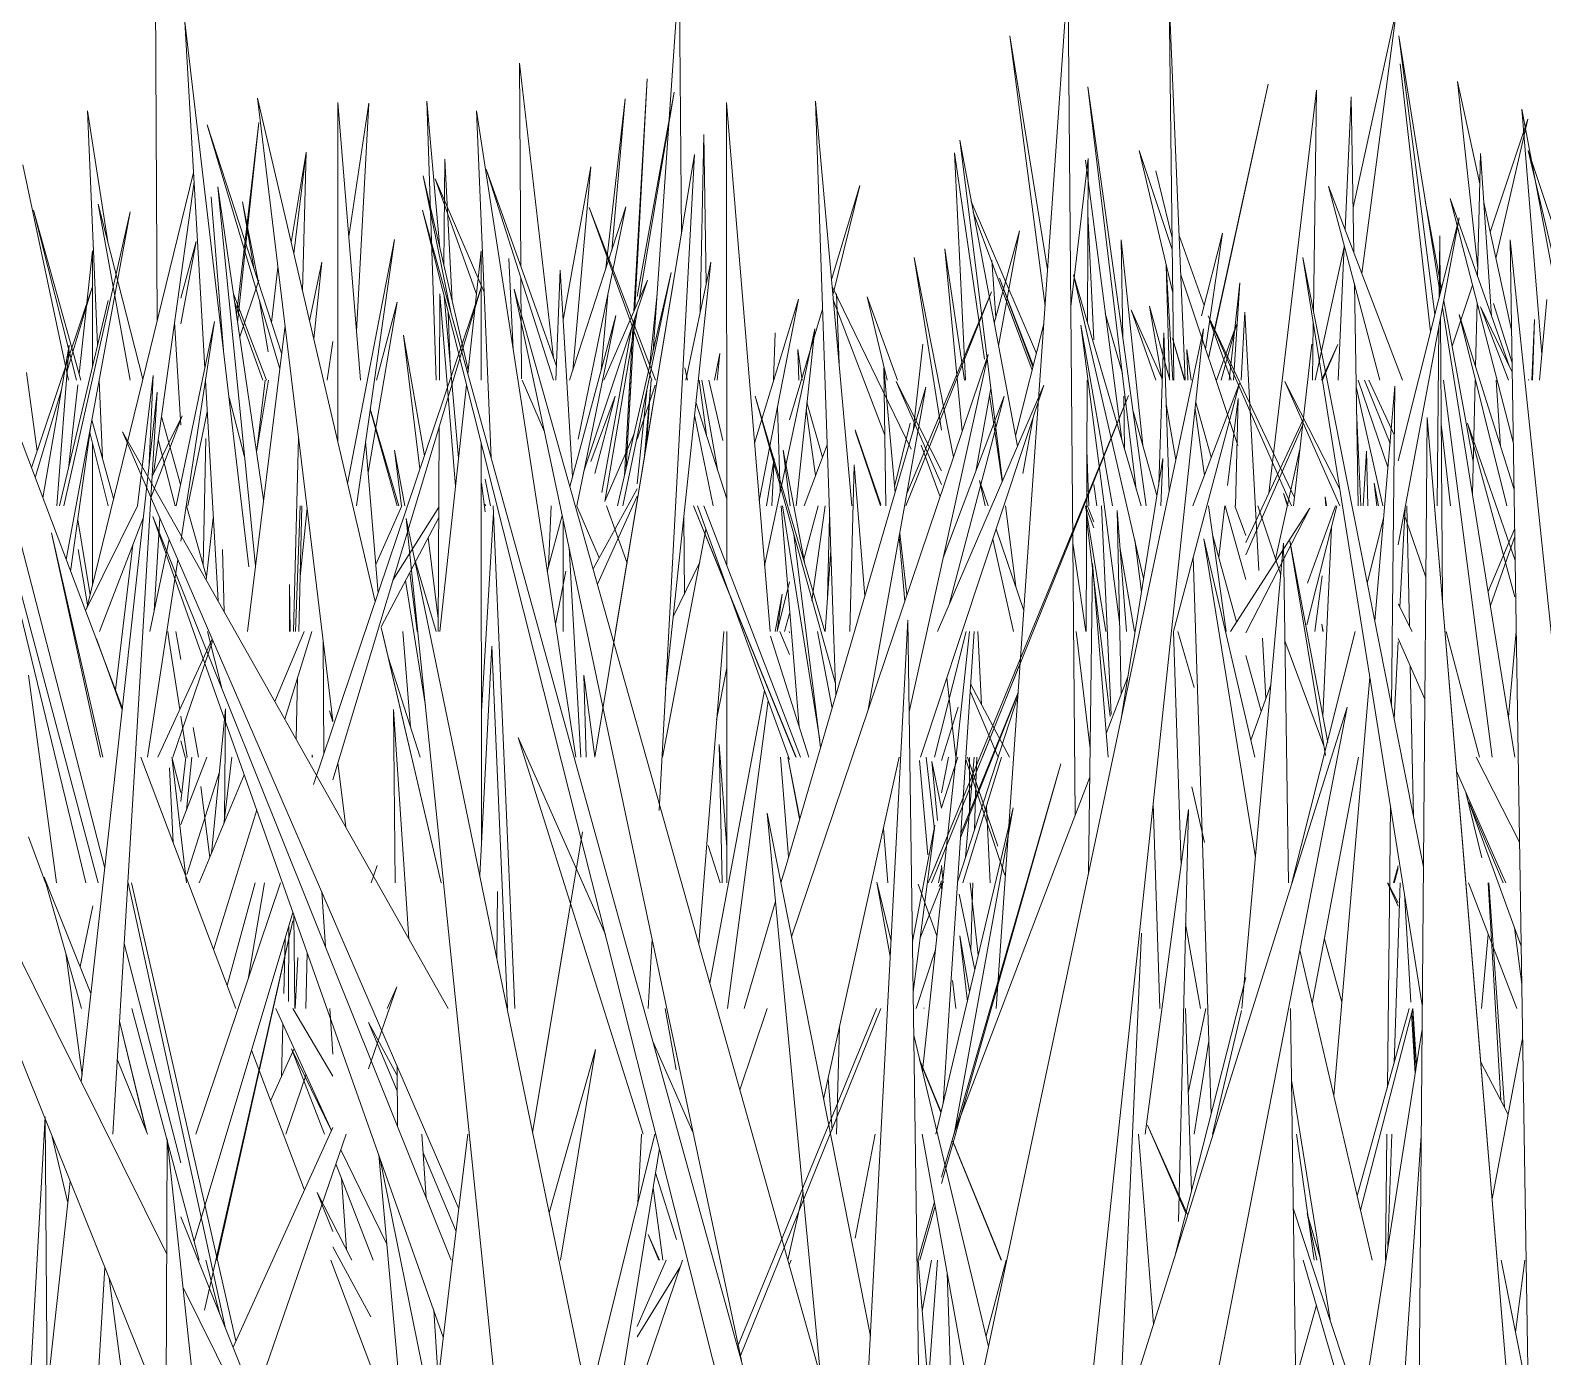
# Model space of a CAD drawing. Header units: millimetres. Extents: x -9575 to 27274, y -4387 to 11354.
# Drawn here: x -5736.22 to -5703.03, y 3086.49 to 3115.61 of the extents above; entities that cross this region are included whole.
import ezdxf

# ---------------------------------------------------------------- set-up
doc = ezdxf.new("R2010")
doc.units = ezdxf.units.MM
doc.layers.add('G-IMPT', color=8, linetype='Continuous', lineweight=9)

# ---------------------------------------------------------------- blocks, each defined once
blk = doc.blocks.new('Grass Array - 25_dwg-V15-North')
at = {"layer": 'G-IMPT'}
for p, q in [((-5733.47, 3116.683), (-5733.434, 3109.226)), ((-5711.128, 3107.931), (-5711.229, 3116.314)), ((-5710.881, 3107.931), (-5711.229, 3116.314)), ((-5731.421, 3103.834), (-5732.823, 3115.791)), ((-5732.389, 3108.19), (-5732.823, 3115.791)), ((-5725.453, 3110.426), (-5725.481, 3114.884)), ((-5724.737, 3108.422), (-5725.481, 3114.884)), ((-5722.973, 3109.441), (-5722.679, 3114.546)), ((-5722.902, 3110.421), (-5722.679, 3114.546)), ((-5713.013, 3114.365), (-5711.951, 3105.53)), ((-5713.013, 3114.365), (-5712.885, 3113.449)), ((-5722.902, 3109.763), (-5722.091, 3114.247)), ((-5722.86, 3109.7), (-5722.091, 3114.247)), ((-5707.371, 3111.238), (-5707.237, 3114.151)), ((-5707.179, 3110.734), (-5707.237, 3114.151)), ((-5730.703, 3108.524), (-5732.334, 3113.534)), ((-5730.745, 3108.179), (-5732.334, 3113.534)), ((-5731.69, 3109.357), (-5731.205, 3113.585)), ((-5731.667, 3109.196), (-5731.205, 3113.585)), ((-5712.885, 3113.448), (-5711.732, 3105.172)), ((-5714.558, 3106.477), (-5715.825, 3113.194)), ((-5714.887, 3105.714), (-5715.825, 3113.194)), ((-5715.698, 3107.931), (-5715.943, 3112.917)), ((-5715.283, 3108.387), (-5715.943, 3112.917)), ((-5713.387, 3109.547), (-5713.009, 3112.795)), ((-5712.272, 3106.629), (-5713.069, 3112.756)), ((-5713.024, 3109.197), (-5713.009, 3112.795)), ((-5704.399, 3112.905), (-5704.462, 3110.205)), ((-5704.399, 3112.905), (-5704.155, 3109.335)), ((-5704.155, 3109.335), (-5704.399, 3112.905)), ((-5734.978, 3102.927), (-5732.634, 3112.489)), ((-5726.609, 3108.153), (-5727.6, 3112.411)), ((-5726.981, 3109.382), (-5727.6, 3112.411)), ((-5727.335, 3112.346), (-5726.427, 3109.815)), ((-5727.335, 3112.346), (-5726.259, 3109.859)), ((-5724.671, 3108.238), (-5726.215, 3112.557)), ((-5724.739, 3107.931), (-5726.215, 3112.557)), ((-5724.523, 3109.254), (-5723.917, 3112.613)), ((-5724.316, 3108.143), (-5723.917, 3112.613)), ((-5733.514, 3105.876), (-5732.622, 3112.279)), ((-5731.277, 3103.849), (-5732.101, 3112.172)), ((-5731.099, 3105.299), (-5732.101, 3112.172)), ((-5706.608, 3107.931), (-5707.733, 3112.187)), ((-5706.111, 3107.931), (-5707.733, 3112.187)), ((-5733.746, 3107.951), (-5734.728, 3111.79)), ((-5734.028, 3107.931), (-5734.728, 3111.79)), ((-5724.385, 3107.931), (-5723.147, 3111.732)), ((-5724.194, 3106.634), (-5723.147, 3111.732)), ((-5712.885, 3108.812), (-5713.014, 3111.582)), ((-5729.254, 3105.66), (-5728.229, 3111.019)), ((-5729.061, 3105.172), (-5728.229, 3111.019)), ((-5715.067, 3109.178), (-5714.514, 3111.207)), ((-5714.973, 3108.68), (-5714.514, 3111.207)), ((-5707.522, 3107.931), (-5707.387, 3110.88)), ((-5715.034, 3109.299), (-5715.122, 3110.564)), ((-5725.438, 3107.96), (-5725.451, 3110.163)), ((-5723.333, 3105.172), (-5722.155, 3110.295)), ((-5723.22, 3105.172), (-5722.155, 3110.295)), ((-5707.084, 3105.172), (-5707.167, 3110.048)), ((-5727.24, 3107.931), (-5727.229, 3109.821)), ((-5726.887, 3105.602), (-5727.229, 3109.821)), ((-5720.326, 3106.545), (-5719.362, 3109.707)), ((-5720.223, 3105.284), (-5719.362, 3109.707)), ((-5717.01, 3105.172), (-5715.127, 3109.868)), ((-5716.98, 3105.459), (-5715.127, 3109.868)), ((-5702.945, 3109.702), (-5703.108, 3107.931)), ((-5735.573, 3105.172), (-5734.511, 3109.674)), ((-5723.609, 3105.268), (-5722.905, 3109.434)), ((-5712.257, 3108.078), (-5712.633, 3109.403)), ((-5711.385, 3107.931), (-5711.665, 3109.55)), ((-5711.217, 3107.931), (-5711.665, 3109.55)), ((-5709.65, 3107.931), (-5709.57, 3109.425)), ((-5709.26, 3103.75), (-5709.57, 3109.425)), ((-5703.664, 3105.528), (-5704.866, 3109.368)), ((-5704.866, 3109.368), (-5703.82, 3105.172)), ((-5704.475, 3109.637), (-5704.508, 3108.226)), ((-5723.679, 3105.463), (-5723.028, 3109.065)), ((-5723.181, 3105.833), (-5722.987, 3109.186)), ((-5723.14, 3106.011), (-5722.964, 3109.255)), ((-5708.548, 3105.172), (-5710.373, 3109.342)), ((-5708.483, 3105.353), (-5710.373, 3109.342)), ((-5710.884, 3107.931), (-5711.16, 3108.853)), ((-5710.893, 3107.931), (-5711.16, 3108.853)), ((-5707.889, 3107.931), (-5707.527, 3108.71)), ((-5707.868, 3107.931), (-5707.527, 3108.71)), ((-5732.097, 3103.084), (-5732.373, 3107.923)), ((-5725.425, 3107.931), (-5724.934, 3106.796)), ((-5715.474, 3105.924), (-5715.142, 3107.749)), ((-5713.051, 3102.413), (-5713.029, 3107.931)), ((-5704.515, 3107.931), (-5704.573, 3105.42)), ((-5704.059, 3107.931), (-5703.959, 3106.472)), ((-5703.959, 3106.472), (-5704.059, 3107.931)), ((-5731.514, 3106.245), (-5731.856, 3107.546)), ((-5714.892, 3105.703), (-5715.169, 3107.604)), ((-5711.083, 3106.18), (-5711.294, 3107.403)), ((-5709.719, 3107.529), (-5709.952, 3105.618)), ((-5709.719, 3107.529), (-5709.772, 3105.172)), ((-5711.498, 3105.401), (-5712.021, 3107.247)), ((-5709.545, 3104.366), (-5708.289, 3107.069)), ((-5707.12, 3107.262), (-5707.028, 3105.172)), ((-5735.332, 3103.726), (-5734.89, 3106.926)), ((-5727.27, 3102.413), (-5727.245, 3106.911)), ((-5717.556, 3105.198), (-5718.119, 3106.842)), ((-5717.566, 3105.172), (-5718.113, 3106.797)), ((-5709.545, 3104.098), (-5708.305, 3106.933)), ((-5703.639, 3103.97), (-5704.686, 3106.982)), ((-5703.648, 3103.172), (-5704.686, 3106.982)), ((-5733.036, 3105.172), (-5733.409, 3106.63)), ((-5706.974, 3105.172), (-5706.897, 3106.372)), ((-5706.871, 3105.172), (-5706.897, 3106.372)), ((-5726.121, 3105.172), (-5726.24, 3105.753)), ((-5723.869, 3103.791), (-5722.902, 3105.544)), ((-5723.774, 3103.455), (-5722.902, 3105.383)), ((-5730.298, 3103.621), (-5730.143, 3105.123)), ((-5728.26, 3103.538), (-5727.255, 3105.144)), ((-5724.228, 3105.164), (-5723.738, 3104.029)), ((-5723.125, 3103.914), (-5723.575, 3105.172)), ((-5718.779, 3105.172), (-5719.072, 3103.087)), ((-5719.072, 3103.087), (-5718.779, 3105.172)), ((-5714.597, 3103.397), (-5714.819, 3105.172)), ((-5712.503, 3100.59), (-5712.716, 3105.172)), ((-5710.006, 3105.172), (-5710.143, 3104.047)), ((-5708.21, 3102.558), (-5707.549, 3105.172)), ((-5708.194, 3103.476), (-5707.583, 3105.172)), ((-5706.168, 3102.945), (-5706.055, 3105.123)), ((-5705.959, 3102.534), (-5706.016, 3105.172)), ((-5734.906, 3103.22), (-5735.174, 3104.867)), ((-5733.498, 3102.862), (-5733.373, 3104.901)), ((-5732.358, 3103.545), (-5732.201, 3104.908)), ((-5728.518, 3102.512), (-5727.257, 3104.912)), ((-5718.679, 3104.94), (-5718.726, 3103.165)), ((-5713.041, 3104.902), (-5712.526, 3100.545)), ((-5722.346, 3099.654), (-5721.393, 3104.652)), ((-5717.141, 3104.562), (-5716.982, 3103.215)), ((-5711.838, 3103.284), (-5711.986, 3104.422)), ((-5709.749, 3102.622), (-5710.273, 3104.516)), ((-5707.773, 3102.461), (-5707.671, 3104.692)), ((-5704.231, 3103.293), (-5703.65, 3104.657)), ((-5704.182, 3102.986), (-5703.648, 3104.496)), ((-5734.961, 3102.996), (-5735.167, 3104.209)), ((-5718.778, 3102.413), (-5718.654, 3104.195)), ((-5713.055, 3102.413), (-5713.344, 3104.35)), ((-5721.529, 3103.938), (-5722.11, 3102.731)), ((-5719.828, 3102.413), (-5719.561, 3103.504)), ((-5732.916, 3101.801), (-5733.027, 3102.413)), ((-5732.006, 3101.142), (-5732.331, 3102.413)), ((-5721.302, 3098.668), (-5721.003, 3102.413)), ((-5719.774, 3102.413), (-5719.561, 3101.908)), ((-5715.347, 3100.807), (-5715.426, 3102.413)), ((-5712.966, 3099.848), (-5713.267, 3102.413)), ((-5707.848, 3102.413), (-5707.877, 3102.575)), ((-5707.862, 3102.413), (-5707.877, 3102.575)), ((-5707.773, 3102.461), (-5707.86, 3100.552)), ((-5704.675, 3100.615), (-5705.15, 3102.413)), ((-5703.616, 3102.413), (-5703.788, 3100.54)), ((-5729.774, 3099.73), (-5729.79, 3102.205)), ((-5709.107, 3100.945), (-5709.179, 3102.266)), ((-5706.294, 3100.497), (-5706.207, 3102.186)), ((-5709.208, 3100.665), (-5709.545, 3101.885)), ((-5721.158, 3100.477), (-5720.937, 3101.612)), ((-5705.867, 3098.342), (-5705.939, 3101.653)), ((-5714.985, 3099.654), (-5715.594, 3101.103)), ((-5714.73, 3099.654), (-5715.584, 3101.249)), ((-5709.438, 3100.025), (-5708.998, 3101.245)), ((-5729.578, 3100.428), (-5729.654, 3100.675)), ((-5729.578, 3100.47), (-5729.654, 3100.675)), ((-5704.675, 3100.615), (-5704.421, 3099.654)), ((-5732.644, 3100.303), (-5732.526, 3099.654)), ((-5721.106, 3099.932), (-5721.034, 3096.895)), ((-5721.106, 3099.932), (-5720.936, 3097.682)), ((-5732.916, 3098.178), (-5732.343, 3099.654)), ((-5732.916, 3098.685), (-5732.804, 3099.654)), ((-5732.671, 3099.654), (-5732.793, 3098.494)), ((-5716.562, 3099.654), (-5716.376, 3098.069)), ((-5716.314, 3098.261), (-5716.435, 3099.563)), ((-5716.223, 3098.533), (-5716.435, 3099.563)), ((-5716.223, 3098.546), (-5715.869, 3099.654)), ((-5714.839, 3097.061), (-5715.693, 3099.601)), ((-5714.99, 3097.704), (-5715.658, 3099.654)), ((-5715.464, 3099.297), (-5715.453, 3099.654)), ((-5732.781, 3097.08), (-5732.066, 3099.336)), ((-5715.464, 3099.297), (-5715.501, 3098.06)), ((-5732.472, 3099.007), (-5732.276, 3097.452)), ((-5704.367, 3097.446), (-5704.718, 3098.878)), ((-5721.302, 3098.668), (-5721.55, 3095.558)), ((-5715.155, 3096.895), (-5715.238, 3098.582)), ((-5716.289, 3096.895), (-5716.223, 3097.217)), ((-5716.187, 3096.895), (-5716.223, 3097.28)), ((-5716.237, 3096.895), (-5716.223, 3096.775)), ((-5715.537, 3096.895), (-5715.581, 3095.413)), ((-5715.494, 3094.989), (-5715.836, 3096.649)), ((-5704.377, 3094.136), (-5704.228, 3095.762)), ((-5707.441, 3094.276), (-5707.824, 3095.663)), ((-5715.912, 3094.136), (-5715.985, 3094.755))]:
    blk.add_line(p, q, dxfattribs=at)
blk = doc.blocks.new('Grass Array - 25_dwg-V17-North')
at = {"layer": 'G-IMPT'}
for p, q in [((-6891.352, 3109.492), (-6891.079, 3114.546)), ((-6891.352, 3109.806), (-6891.079, 3114.546)), ((-6891.552, 3106.328), (-6891.46, 3107.931)), ((-6891.518, 3106.406), (-6891.436, 3107.931)), ((-6885.956, 3105.198), (-6886.519, 3106.842)), ((-6885.966, 3105.172), (-6886.513, 3106.797))]:
    blk.add_line(p, q, dxfattribs=at)
blk = doc.blocks.new('Grass Array - Grass Array-440235-North')
for name, p in [('Grass Array - 25_dwg-V15-North', (0, 0)), ('Grass Array - 25_dwg-V17-North', (1168.4, 0))]:
    blk.add_blockref(name, p)
blk = doc.blocks.new('Grass Array - 25_dwg-V20-North')
at = {"layer": 'G-IMPT'}
for p, q in [((-5710.369, 3108.417), (-5709.056, 3114.423)), ((-5710.367, 3108.411), (-5709.056, 3114.423)), ((-5728.786, 3114.01), (-5729.229, 3111.082)), ((-5729.058, 3109.007), (-5728.786, 3114.01)), ((-5723.586, 3110.386), (-5723.166, 3114.101)), ((-5723.459, 3110.774), (-5723.166, 3114.101)), ((-5707.997, 3114.294), (-5709.043, 3105.446)), ((-5709.043, 3105.446), (-5707.997, 3114.294)), ((-5707.997, 3114.294), (-5708.066, 3109.446)), ((-5703.489, 3113.874), (-5703.056, 3108.493)), ((-5703.489, 3113.874), (-5702.544, 3108.829)), ((-5702.544, 3108.829), (-5703.489, 3113.874)), ((-5704.185, 3111.178), (-5703.358, 3113.654)), ((-5704.061, 3110.603), (-5703.358, 3113.654)), ((-5721.522, 3109.412), (-5721.439, 3113.324)), ((-5721.388, 3110.048), (-5721.439, 3113.324)), ((-5727.122, 3112.781), (-5727.145, 3110.456)), ((-5727.122, 3112.781), (-5726.961, 3109.666)), ((-5736.382, 3112.656), (-5735.382, 3107.931)), ((-5711.166, 3111.052), (-5711.522, 3112.52)), ((-5718.639, 3110.139), (-5718.02, 3112.205)), ((-5718.608, 3109.794), (-5718.02, 3112.205)), ((-5732.248, 3111.951), (-5731.977, 3108.577)), ((-5731.219, 3110.108), (-5731.559, 3111.84)), ((-5731.312, 3110.394), (-5731.559, 3111.84)), ((-5714.144, 3108.517), (-5715.572, 3111.849)), ((-5714.238, 3108.145), (-5715.528, 3111.62)), ((-5710.462, 3109.569), (-5711.013, 3111.103)), ((-5710.52, 3109.342), (-5710.057, 3111.155)), ((-5710.432, 3108.606), (-5710.057, 3111.155)), ((-5732.916, 3109.726), (-5732.575, 3110.97)), ((-5732.916, 3109.164), (-5732.575, 3110.97)), ((-5716.153, 3110.812), (-5715.768, 3106.812)), ((-5716.153, 3110.812), (-5715.723, 3107.931)), ((-5730.922, 3109.196), (-5730.783, 3110.408)), ((-5711.295, 3110.455), (-5711.223, 3107.95)), ((-5711.295, 3110.455), (-5711.153, 3107.931)), ((-5714.219, 3108.219), (-5714.955, 3110.168)), ((-5714.212, 3108.248), (-5714.955, 3110.168)), ((-5709.912, 3107.931), (-5709.682, 3110.066)), ((-5709.815, 3107.931), (-5709.682, 3110.066)), ((-5705.023, 3108.674), (-5704.574, 3110.017)), ((-5723.69, 3108.147), (-5723.545, 3109.794)), ((-5722.634, 3108.212), (-5722.465, 3109.824)), ((-5716.893, 3106.418), (-5718.625, 3109.986)), ((-5717.469, 3106.725), (-5718.599, 3109.689)), ((-5717.419, 3107.931), (-5717.858, 3109.756)), ((-5717.192, 3107.931), (-5717.858, 3109.756)), ((-5730.996, 3108.548), (-5731.188, 3109.672)), ((-5728.804, 3105.905), (-5728.164, 3109.644)), ((-5728.618, 3107.931), (-5728.164, 3109.644)), ((-5719.561, 3107.062), (-5718.834, 3109.488)), ((-5711.524, 3107.931), (-5712.06, 3109.475)), ((-5711.395, 3107.988), (-5712.06, 3109.475)), ((-5709.873, 3107.931), (-5710.34, 3109.232)), ((-5710.194, 3107.931), (-5709.749, 3109.15)), ((-5710.09, 3107.931), (-5709.749, 3109.15)), ((-5708.069, 3109.189), (-5708.087, 3107.931)), ((-5729.578, 3108.777), (-5729.706, 3107.931)), ((-5728.027, 3108.916), (-5727.669, 3105.98)), ((-5728.027, 3108.916), (-5727.571, 3106.269)), ((-5727.571, 3106.269), (-5728.027, 3108.916)), ((-5721.089, 3108.514), (-5721.204, 3107.931)), ((-5721.089, 3108.514), (-5721.144, 3107.931)), ((-5736.068, 3106.37), (-5736.301, 3108.1)), ((-5731.236, 3106.448), (-5731.066, 3107.931)), ((-5722.902, 3105.651), (-5722.68, 3107.771)), ((-5722.751, 3106.177), (-5722.597, 3107.931)), ((-5712.885, 3107.927), (-5712.886, 3107.931)), ((-5706.384, 3106.541), (-5706.947, 3107.931)), ((-5706.29, 3106.729), (-5706.848, 3107.931)), ((-5703.343, 3107.931), (-5703.347, 3107.941)), ((-5703.342, 3107.931), (-5703.347, 3107.941)), ((-5732.363, 3106.647), (-5732.423, 3103.875)), ((-5732.423, 3103.875), (-5732.363, 3106.647)), ((-5716.255, 3105.367), (-5716.671, 3106.506)), ((-5712.996, 3105.172), (-5713.035, 3106.396)), ((-5726.24, 3105.042), (-5726.32, 3105.667)), ((-5712.819, 3105.172), (-5712.885, 3105.642)), ((-5706.676, 3105.172), (-5706.73, 3105.67)), ((-5706.636, 3105.172), (-5706.73, 3105.67)), ((-5728.638, 3103.886), (-5728.062, 3105.172)), ((-5726.24, 3105.206), (-5726.233, 3105.172)), ((-5712.885, 3104.686), (-5713.069, 3105.172)), ((-5712.885, 3104.821), (-5713.021, 3105.172)), ((-5727.486, 3104.476), (-5727.269, 3102.698)), ((-5715.612, 3098.441), (-5715.61, 3099.644))]:
    blk.add_line(p, q, dxfattribs=at)
blk = doc.blocks.new('Grass Array - 25_dwg-V22-North')
at = {"layer": 'G-IMPT'}
for p in [(-5710.248, 3108.974), (-5710.246, 3108.968)]:
    blk.add_line(p, (-5709.056, 3114.423), dxfattribs=at)
blk = doc.blocks.new('Grass Array - Grass Array-V24-North')
for name in ['Grass Array - 25_dwg-V20-North', 'Grass Array - 25_dwg-V22-North']:
    blk.add_blockref(name, (0, 0))
blk = doc.blocks.new('Grass Array - 25_dwg-V29-North')
at = {"layer": 'G-IMPT'}
for p, q in [((-5713.119, 3105.172), (-5712.885, 3105.741)), ((-5713.102, 3105.172), (-5712.885, 3105.708)), ((-5715.385, 3099.654), (-5714.506, 3101.794)), ((-5715.329, 3099.654), (-5714.497, 3101.716))]:
    blk.add_line(p, q, dxfattribs=at)
blk = doc.blocks.new('Grass Array - 25_dwg-V33-North')
at = {"layer": 'G-IMPT'}
for p, q in [((-5713.119, 3105.172), (-5712.885, 3105.741)), ((-5713.102, 3105.172), (-5712.885, 3105.708)), ((-5720.937, 3103.378), (-5721.669, 3105.172)), ((-5720.937, 3103.383), (-5721.668, 3105.172)), ((-5715.385, 3099.654), (-5714.506, 3101.794)), ((-5715.329, 3099.654), (-5714.497, 3101.716)), ((-5715.804, 3097.907), (-5714.542, 3101.06)), ((-5715.799, 3097.981), (-5714.541, 3101.072)), ((-5721.08, 3096.895), (-5721.346, 3097.713)), ((-5721.078, 3096.895), (-5721.346, 3097.713)), ((-5716.519, 3096.895), (-5716.223, 3097.614)), ((-5716.326, 3097.185), (-5716.223, 3097.439)), ((-5716.241, 3096.895), (-5716.223, 3096.94))]:
    blk.add_line(p, q, dxfattribs=at)
blk = doc.blocks.new('Grass Array - 25_dwg-V35-North')
at = {"layer": 'G-IMPT'}
for p, q in [((-6881.519, 3105.172), (-6881.335, 3105.619)), ((-6881.502, 3105.172), (-6881.335, 3105.584)), ((-6889.337, 3103.378), (-6890.069, 3105.172)), ((-6889.337, 3103.383), (-6890.068, 3105.172)), ((-6883.785, 3099.654), (-6882.906, 3101.794)), ((-6883.729, 3099.654), (-6882.897, 3101.716)), ((-6884.204, 3097.907), (-6882.942, 3101.06)), ((-6884.199, 3097.981), (-6882.941, 3101.072)), ((-6889.48, 3096.895), (-6889.746, 3097.713)), ((-6889.478, 3096.895), (-6889.746, 3097.713)), ((-6884.919, 3096.895), (-6884.673, 3097.492)), ((-6884.726, 3097.185), (-6884.673, 3097.315)), ((-6874.708, 3096.895), (-6874.659, 3097.075)), ((-6884.673, 3096.735), (-6884.609, 3096.895)), ((-6884.673, 3096.816), (-6884.641, 3096.895)), ((-6874.69, 3096.895), (-6874.659, 3097.011))]:
    blk.add_line(p, q, dxfattribs=at)
blk = doc.blocks.new('Grass Array - Grass Array-440908-North')
for name, p in [('Grass Array - 25_dwg-V33-North', (0, 0)), ('Grass Array - 25_dwg-V35-North', (1168.4, 0)), ('Grass Array - 25_dwg-V35-North', (1168.4, 0)), ('Grass Array - 25_dwg-V29-North', (0, 0))]:
    blk.add_blockref(name, p)
blk = doc.blocks.new('Grass Array - 25_dwg-V45-North')
at = {"layer": 'G-IMPT'}
for p, q in [((-5722.552, 3108.566), (-5721.978, 3116.865)), ((-5721.93, 3111.134), (-5721.978, 3116.865)), ((-5707.196, 3111.721), (-5706.233, 3116.099)), ((-5707.001, 3110.268), (-5706.233, 3116.099)), ((-5714.723, 3115.485), (-5713.954, 3109.556)), ((-5714.723, 3115.485), (-5713.898, 3110.36)), ((-5705.494, 3108.992), (-5706.163, 3114.87)), ((-5704.458, 3110.389), (-5704.901, 3114.484)), ((-5704.415, 3112.238), (-5704.901, 3114.484)), ((-5729.47, 3114.024), (-5728.97, 3107.931)), ((-5729.47, 3114.024), (-5729.468, 3106.576)), ((-5727.231, 3110.826), (-5727.52, 3114.054)), ((-5727.311, 3107.931), (-5727.52, 3114.054)), ((-5734.74, 3108.703), (-5734.959, 3113.837)), ((-5734.517, 3110.965), (-5734.959, 3113.837)), ((-5730.171, 3112.881), (-5730.491, 3110.948)), ((-5730.491, 3110.948), (-5730.171, 3112.881)), ((-5711.151, 3109.845), (-5711.887, 3112.967)), ((-5711.163, 3110.795), (-5711.887, 3112.967)), ((-5705.256, 3109.939), (-5705.61, 3111.865)), ((-5703.719, 3109.025), (-5704.326, 3111.826)), ((-5735.109, 3107.931), (-5736.143, 3111.662)), ((-5735.201, 3107.931), (-5736.143, 3111.662)), ((-5734.853, 3110.767), (-5735.148, 3108.071)), ((-5734.853, 3110.767), (-5734.852, 3108.227)), ((-5712.246, 3108.861), (-5712.28, 3111.006)), ((-5711.81, 3106.502), (-5712.28, 3111.006)), ((-5708.03, 3107.931), (-5707.389, 3110.845)), ((-5730.09, 3109.232), (-5729.819, 3110.517)), ((-5729.997, 3108.834), (-5729.819, 3110.517)), ((-5716.828, 3110.619), (-5716.223, 3106.834)), ((-5716.828, 3110.619), (-5715.961, 3106.239)), ((-5731.62, 3108.877), (-5731.204, 3110.126)), ((-5709.727, 3106.492), (-5710.977, 3110.238)), ((-5736.191, 3106.002), (-5734.858, 3109.96)), ((-5735.407, 3108.136), (-5734.858, 3109.96)), ((-5731.031, 3107.931), (-5731.758, 3109.822)), ((-5726.819, 3106.228), (-5727.137, 3109.777)), ((-5731.113, 3107.931), (-5731.731, 3109.633)), ((-5727.045, 3109.414), (-5727.003, 3108.286)), ((-5704.557, 3106.141), (-5705.206, 3109.667)), ((-5703.708, 3108.31), (-5704.116, 3109.615)), ((-5733.05, 3109.204), (-5732.916, 3106.941)), ((-5719.005, 3109.059), (-5720.105, 3103.851)), ((-5719.005, 3109.059), (-5719.416, 3105.172)), ((-5714.6, 3106.704), (-5713.981, 3109.164)), ((-5703.211, 3109.262), (-5703.272, 3107.931)), ((-5703.211, 3109.262), (-5703.26, 3107.931)), ((-5703.26, 3107.931), (-5703.211, 3109.262)), ((-5719.911, 3107.931), (-5719.874, 3108.969)), ((-5716.633, 3108.717), (-5716.849, 3106.81)), ((-5719.353, 3107.931), (-5719.374, 3108.6)), ((-5719.28, 3107.931), (-5719.374, 3108.6)), ((-5736.112, 3105.792), (-5735.534, 3107.715)), ((-5735.174, 3107.826), (-5735.368, 3106.055)), ((-5734.634, 3106.217), (-5734.706, 3107.919)), ((-5730.99, 3107.931), (-5731.252, 3106.351)), ((-5731.252, 3106.351), (-5730.99, 3107.931)), ((-5722.902, 3106.634), (-5722.509, 3107.817)), ((-5722.694, 3106.519), (-5722.596, 3107.931)), ((-5721.383, 3106.721), (-5721.54, 3107.931)), ((-5721.142, 3105.966), (-5721.486, 3107.931)), ((-5721.02, 3106.606), (-5721.326, 3107.931)), ((-5716.223, 3105.942), (-5717.219, 3107.898)), ((-5716.223, 3105.637), (-5717.219, 3107.898)), ((-5706.539, 3105.172), (-5707.129, 3107.785)), ((-5706.429, 3106.023), (-5707.086, 3107.931)), ((-5723.922, 3106.143), (-5723.381, 3107.581)), ((-5723.829, 3105.882), (-5723.381, 3107.581)), ((-5718.836, 3106.236), (-5719.177, 3107.438)), ((-5712.208, 3106.408), (-5712.226, 3107.581)), ((-5734.389, 3105.331), (-5734.866, 3107.055)), ((-5732.92, 3105.639), (-5733.339, 3107.128)), ((-5732.757, 3105.172), (-5732.334, 3107.231)), ((-5728.17, 3105.172), (-5728.76, 3107.287)), ((-5728.129, 3105.172), (-5728.758, 3107.298)), ((-5719.762, 3105.472), (-5719.822, 3107.341)), ((-5718.988, 3105.836), (-5719.192, 3107.296)), ((-5714.444, 3105.877), (-5714.214, 3107.108)), ((-5734.505, 3105.172), (-5734.91, 3106.779)), ((-5723.609, 3105.27), (-5722.97, 3106.75)), ((-5705.059, 3105.172), (-5705.263, 3106.964)), ((-5734.851, 3106.546), (-5734.85, 3103.449)), ((-5728.86, 3106.586), (-5728.586, 3103.256)), ((-5728.227, 3106.392), (-5728.073, 3105.172)), ((-5728.227, 3106.392), (-5727.996, 3105.172)), ((-5718.732, 3106.507), (-5719.24, 3105.172)), ((-5708.895, 3103.998), (-5708.363, 3106.417)), ((-5720.065, 3105.172), (-5719.897, 3106.212)), ((-5719.944, 3105.172), (-5719.897, 3106.212)), ((-5708.621, 3105.172), (-5708.719, 3105.44)), ((-5708.633, 3105.172), (-5708.719, 3105.44)), ((-5707.776, 3105.172), (-5707.81, 3105.37)), ((-5707.79, 3105.172), (-5707.81, 3105.37)), ((-5732.35, 3103.615), (-5732.788, 3105.172)), ((-5718.933, 3105.172), (-5719.244, 3104)), ((-5713.063, 3105.172), (-5712.787, 3103.455)), ((-5708.782, 3103.659), (-5709.287, 3105.172)), ((-5721.865, 3103.228), (-5721.879, 3104.926)), ((-5705.597, 3103.608), (-5706.078, 3105.004)), ((-5727.889, 3103.709), (-5727.726, 3102.413)), ((-5727.312, 3102.413), (-5727.765, 3103.944)), ((-5727.982, 3103.532), (-5727.546, 3100.784)), ((-5712.62, 3102.413), (-5712.787, 3103.455)), ((-5707.876, 3103.636), (-5708.037, 3102.413)), ((-5719.561, 3102.808), (-5719.666, 3102.413)), ((-5733.167, 3102.191), (-5733.201, 3102.413)), ((-5728.046, 3102.413), (-5727.875, 3100.317)), ((-5719.561, 3102.387), (-5719.569, 3102.413)), ((-5716.252, 3100.146), (-5715.681, 3102.413)), ((-5733.167, 3102.191), (-5732.937, 3100.698)), ((-5727.664, 3099.654), (-5728.363, 3101.85)), ((-5716.223, 3099.583), (-5715.857, 3100.753)), ((-5732.916, 3100.558), (-5732.777, 3099.654)), ((-5716.252, 3100.146), (-5716.376, 3099.654)), ((-5732.816, 3099.654), (-5732.916, 3100.015)), ((-5733.112, 3099.654), (-5732.916, 3098.876)), ((-5716.223, 3098.868), (-5716.07, 3099.654)), ((-5715.696, 3097.462), (-5715.507, 3099.654))]:
    blk.add_line(p, q, dxfattribs=at)
blk = doc.blocks.new('Grass Array - Grass Array-V47-North')
blk.add_blockref('Grass Array - 25_dwg-V45-North', (0, 0))
blk = doc.blocks.new('Grass Array - 25_dwg-V50-North')
at = {"layer": 'G-IMPT'}
for p, q in [((-5714.291, 3104.683), (-5713.448, 3116.865)), ((-5713.294, 3098.378), (-5713.448, 3116.865)), ((-5706.193, 3115.485), (-5705.399, 3109.368)), ((-5706.193, 3115.485), (-5705.283, 3109.831)), ((-5731.233, 3114.119), (-5729.578, 3100.453)), ((-5731.233, 3114.119), (-5728.648, 3103.071)), ((-5728.648, 3103.071), (-5731.233, 3114.119)), ((-5720.94, 3114.024), (-5719.987, 3102.413)), ((-5720.94, 3114.024), (-5720.938, 3103.866)), ((-5718.194, 3105.172), (-5718.99, 3114.054)), ((-5718.587, 3102.24), (-5718.99, 3114.054)), ((-5726.104, 3106.217), (-5726.429, 3113.837)), ((-5724.637, 3102.191), (-5726.429, 3113.837)), ((-5730.435, 3110.708), (-5730.161, 3112.934)), ((-5730.243, 3109.888), (-5730.161, 3112.934)), ((-5723.831, 3099.654), (-5721.641, 3112.881)), ((-5721.641, 3112.881), (-5723.374, 3102.413)), ((-5721.641, 3112.881), (-5722.422, 3098.481)), ((-5701.52, 3105.172), (-5703.357, 3112.967)), ((-5699.553, 3101.565), (-5703.357, 3112.967)), ((-5722.583, 3107.931), (-5723.958, 3111.72)), ((-5722.501, 3107.931), (-5723.958, 3111.72)), ((-5703.68, 3106.569), (-5705.066, 3111.915)), ((-5703.762, 3108.22), (-5705.066, 3111.915)), ((-5735.482, 3105.172), (-5734.022, 3111.621)), ((-5735.432, 3103.993), (-5734.022, 3111.621)), ((-5716.642, 3072.065), (-5727.612, 3111.662)), ((-5724.727, 3100.228), (-5727.612, 3111.662)), ((-5706.207, 3104.312), (-5704.865, 3111.492)), ((-5706.207, 3106.161), (-5704.865, 3111.492)), ((-5705.306, 3109.739), (-5705.293, 3111.1)), ((-5705.284, 3109.827), (-5705.293, 3111.1)), ((-5726.323, 3110.767), (-5726.618, 3108.071)), ((-5726.323, 3110.767), (-5726.322, 3107.931)), ((-5703.573, 3099.735), (-5703.75, 3111.006)), ((-5697.179, 3048.02), (-5703.75, 3111.006)), ((-5725.622, 3108.593), (-5725.714, 3110.596)), ((-5724.588, 3110.346), (-5724.683, 3107.931)), ((-5724.588, 3110.346), (-5724.318, 3105.806)), ((-5722.277, 3101.144), (-5721.289, 3110.517)), ((-5721.833, 3107.931), (-5721.289, 3110.517)), ((-5708.298, 3110.619), (-5705.676, 3094.209)), ((-5708.298, 3110.619), (-5706.059, 3099.309)), ((-5724.071, 3105.932), (-5722.674, 3110.126)), ((-5723.63, 3107.931), (-5722.674, 3110.126)), ((-5711.846, 3105.172), (-5713.329, 3110.241)), ((-5711.791, 3103.577), (-5713.329, 3110.241)), ((-5730.001, 3099.055), (-5726.328, 3109.96)), ((-5729.578, 3099.156), (-5726.328, 3109.96)), ((-5720.616, 3086.409), (-5725.598, 3109.929)), ((-5722.535, 3099.056), (-5725.598, 3109.929)), ((-5718.53, 3109.821), (-5718.473, 3108.286)), ((-5705.233, 3109.521), (-5704.257, 3103.455)), ((-5703.782, 3107.931), (-5704.397, 3109.536)), ((-5703.704, 3108.101), (-5704.397, 3109.536)), ((-5733.017, 3105.172), (-5732.175, 3109.217)), ((-5732.916, 3104.392), (-5732.175, 3109.217)), ((-5731.453, 3102.413), (-5730.628, 3109.13)), ((-5724.376, 3105.59), (-5723.369, 3109.345)), ((-5724.227, 3105.172), (-5723.369, 3109.345)), ((-5710.475, 3109.059), (-5713.407, 3081.352)), ((-5712.474, 3105.172), (-5713.167, 3109.134)), ((-5712.318, 3102.614), (-5713.167, 3109.134)), ((-5710.475, 3109.059), (-5712.744, 3098.314)), ((-5705.35, 3105.172), (-5705.312, 3109.098)), ((-5705.235, 3103.095), (-5705.28, 3109.271)), ((-5735.364, 3108.696), (-5735.944, 3105.346)), ((-5735.944, 3105.346), (-5735.364, 3108.696)), ((-5735.364, 3108.696), (-5735.635, 3105.172)), ((-5711.46, 3105.634), (-5711.344, 3108.969)), ((-5711.232, 3105.472), (-5711.344, 3108.969)), ((-5708.103, 3108.717), (-5708.504, 3105.172)), ((-5719.516, 3095.709), (-5715.2, 3108.493)), ((-5716.933, 3100.652), (-5715.2, 3108.493)), ((-5710.823, 3107.931), (-5710.844, 3108.6)), ((-5710.75, 3107.931), (-5710.844, 3108.6)), ((-5734.724, 3096.895), (-5737.77, 3108.305)), ((-5735.137, 3097.473), (-5737.77, 3108.305)), ((-5733.866, 3105.172), (-5733.524, 3108.028)), ((-5733.605, 3106.105), (-5733.524, 3108.028)), ((-5721.799, 3107.931), (-5721.853, 3108.198)), ((-5717.243, 3105.462), (-5717.491, 3108.202)), ((-5717.446, 3105.172), (-5717.491, 3108.202)), ((-5734.197, 3100.723), (-5736.92, 3107.931)), ((-5726.644, 3107.826), (-5727.235, 3102.413)), ((-5719.636, 3097.28), (-5716.566, 3107.775)), ((-5717.831, 3100.702), (-5716.566, 3107.775)), ((-5716.688, 3099.654), (-5713.979, 3107.817)), ((-5716.313, 3102.413), (-5713.979, 3107.817)), ((-5709.687, 3107.862), (-5711.136, 3102.413)), ((-5709.687, 3107.862), (-5710.71, 3105.172)), ((-5707.485, 3105.534), (-5708.689, 3107.898)), ((-5707.488, 3105.172), (-5708.689, 3107.898)), ((-5706.72, 3102.646), (-5706.276, 3107.8)), ((-5706.352, 3100.789), (-5706.276, 3107.8)), ((-5705.213, 3107.931), (-5704.14, 3099.654)), ((-5735.098, 3092.529), (-5733.433, 3107.669)), ((-5734.055, 3097.269), (-5733.433, 3107.669)), ((-5720.938, 3105.323), (-5721.613, 3107.444)), ((-5718.782, 3102.413), (-5720.31, 3107.576)), ((-5718.554, 3101.273), (-5720.31, 3107.576)), ((-5716.519, 3096.895), (-5712.125, 3107.592)), ((-5716.326, 3097.185), (-5712.125, 3107.592)), ((-5716.186, 3104.032), (-5714.851, 3107.581)), ((-5716.056, 3103.007), (-5714.851, 3107.581)), ((-5710.305, 3106.236), (-5710.646, 3107.438)), ((-5733.572, 3105.349), (-5732.882, 3107.149)), ((-5733.544, 3105.815), (-5732.882, 3107.149)), ((-5721.238, 3105.172), (-5721.643, 3107.163)), ((-5710.457, 3105.836), (-5710.662, 3107.296)), ((-5705.568, 3107.107), (-5705.782, 3081.502)), ((-5705.568, 3107.107), (-5704.7, 3096.639)), ((-5703.667, 3084.188), (-5705.568, 3107.107)), ((-5729.565, 3096.1), (-5734.193, 3106.796)), ((-5727.045, 3094.136), (-5734.193, 3106.796)), ((-5716.91, 3106.985), (-5717.255, 3105.592)), ((-5730.443, 3102.413), (-5730.329, 3106.66)), ((-5726.321, 3106.546), (-5726.317, 3097.826)), ((-5719.697, 3106.392), (-5719.543, 3105.172)), ((-5719.697, 3106.392), (-5719.232, 3103.933)), ((-5718.235, 3102.413), (-5718.139, 3106.069)), ((-5717.908, 3103.189), (-5718.139, 3106.069)), ((-5712.293, 3100.451), (-5711.367, 3106.212)), ((-5711.414, 3105.172), (-5711.367, 3106.212)), ((-5715.39, 3105.724), (-5715.266, 3105.172)), ((-5715.39, 3105.724), (-5715.202, 3105.172)), ((-5715.202, 3105.172), (-5715.39, 3105.724)), ((-5734.583, 3097.215), (-5736.637, 3105.172)), ((-5735.007, 3102.868), (-5733.863, 3105.172)), ((-5730.401, 3102.413), (-5730.298, 3105.172)), ((-5730.327, 3102.413), (-5730.261, 3105.172)), ((-5725.589, 3094.136), (-5726.059, 3105.172)), ((-5724.792, 3105.172), (-5724.844, 3103.845)), ((-5719.418, 3099.654), (-5721.669, 3105.172)), ((-5719.415, 3099.654), (-5721.668, 3105.172)), ((-5719.561, 3099.606), (-5721.581, 3105.172)), ((-5719.655, 3100.532), (-5721.44, 3105.172)), ((-5719.742, 3105.172), (-5719.345, 3100.317)), ((-5719.712, 3105.172), (-5718.895, 3100.025)), ((-5712.169, 3102.413), (-5712.372, 3105.069)), ((-5712.283, 3101.036), (-5712.372, 3105.069)), ((-5709.979, 3102.413), (-5710.365, 3105.172)), ((-5709.545, 3103.556), (-5710.004, 3105.172)), ((-5709.884, 3102.413), (-5708.141, 3105.116)), ((-5709.545, 3104.52), (-5709.786, 3105.172)), ((-5709.545, 3102.386), (-5708.141, 3105.116)), ((-5734.698, 3102.413), (-5733.735, 3104.923)), ((-5727.155, 3086.922), (-5733.528, 3104.94)), ((-5729.556, 3095.03), (-5733.528, 3104.94)), ((-5726.921, 3094.69), (-5727.967, 3104.896)), ((-5719.277, 3062.624), (-5727.967, 3104.896)), ((-5726.319, 3100.666), (-5726.053, 3105.026)), ((-5724.874, 3103.732), (-5724.545, 3104.959)), ((-5724.529, 3102.413), (-5724.527, 3104.872)), ((-5706.884, 3103.475), (-5706.526, 3104.895)), ((-5733.539, 3085.859), (-5741.019, 3104.471)), ((-5736.133, 3094.615), (-5741.019, 3104.471)), ((-5734.674, 3099.654), (-5735.749, 3104.576)), ((-5734.626, 3099.654), (-5735.749, 3104.576)), ((-5733.591, 3102.413), (-5733.171, 3104.433)), ((-5719.463, 3104.534), (-5718.876, 3099.877)), ((-5717.027, 3103.08), (-5717.154, 3104.484)), ((-5715.101, 3104.437), (-5714.645, 3102.413)), ((-5715.027, 3104.659), (-5714.417, 3102.87)), ((-5714.417, 3102.87), (-5715.027, 3104.659)), ((-5714.291, 3104.683), (-5715.022, 3094.136)), ((-5709.352, 3099.654), (-5710.471, 3104.448)), ((-5709.339, 3097.45), (-5710.471, 3104.448)), ((-5708.579, 3104.402), (-5707.8, 3099.694)), ((-5708.579, 3104.402), (-5707.752, 3099.973)), ((-5707.752, 3099.973), (-5708.579, 3104.402)), ((-5734.35, 3101.127), (-5733.968, 3104.316)), ((-5732.001, 3104.21), (-5731.96, 3102.842)), ((-5724.138, 3099.654), (-5724.397, 3104.257)), ((-5711.991, 3102.413), (-5712.308, 3104.224)), ((-5710.5, 3097.781), (-5710.7, 3104.055)), ((-5709.636, 3094.136), (-5708.72, 3104.353)), ((-5708.611, 3096.895), (-5708.72, 3104.353)), ((-5733.643, 3099.654), (-5732.978, 3103.987)), ((-5724.695, 3102.57), (-5724.47, 3103.738)), ((-5712.911, 3103.907), (-5713.003, 3097.086)), ((-5713.003, 3097.086), (-5712.911, 3103.907)), ((-5712.911, 3103.907), (-5712.57, 3099.654)), ((-5730.533, 3102.413), (-5730.53, 3103.443)), ((-5730.517, 3102.413), (-5730.53, 3103.443)), ((-5703.646, 3099.654), (-5704.257, 3103.455)), ((-5719.871, 3102.413), (-5719.72, 3103.231)), ((-5719.828, 3102.413), (-5719.72, 3103.231)), ((-5705.897, 3102.413), (-5706.207, 3103.022)), ((-5730.851, 3100.876), (-5730.211, 3102.413)), ((-5730.633, 3100.49), (-5730.039, 3102.413)), ((-5727.204, 3096.895), (-5728.515, 3102.502)), ((-5727.204, 3096.895), (-5728.494, 3102.413)), ((-5720.937, 3102.413), (-5720.937, 3102.349)), ((-5718.944, 3102.413), (-5718.626, 3100.731)), ((-5717.473, 3092.889), (-5716.961, 3102.659)), ((-5716.534, 3072.065), (-5716.961, 3102.659)), ((-5716.645, 3092.768), (-5715.607, 3102.413)), ((-5716.002, 3094.896), (-5715.508, 3102.413)), ((-5710.97, 3097.278), (-5711.135, 3102.413)), ((-5710.678, 3101.181), (-5711.039, 3102.413)), ((-5707.722, 3100.146), (-5707.151, 3102.413)), ((-5734.2, 3100.695), (-5734.761, 3102.249)), ((-5733.417, 3099.654), (-5732.225, 3102.247)), ((-5733.087, 3099.654), (-5732.213, 3102.22)), ((-5726.357, 3097.066), (-5726.092, 3102.093)), ((-5725.747, 3094.136), (-5726.092, 3102.093)), ((-5724.637, 3102.191), (-5724.246, 3099.654)), ((-5720.936, 3096.895), (-5720.937, 3102.349)), ((-5719.134, 3099.654), (-5719.978, 3102.307)), ((-5718.587, 3102.24), (-5718.545, 3101.01)), ((-5707.834, 3099.9), (-5708.689, 3102.207)), ((-5705.62, 3100.927), (-5706.207, 3102.261)), ((-5735.645, 3096.895), (-5736.254, 3101.451)), ((-5730.383, 3100.049), (-5730.351, 3101.403)), ((-5724.021, 3099.654), (-5724.072, 3101.454)), ((-5723.83, 3099.659), (-5724.072, 3101.454)), ((-5716.109, 3101.398), (-5715.912, 3099.654)), ((-5712.137, 3101.421), (-5712.611, 3100.174)), ((-5707.617, 3092.226), (-5706.826, 3101.409)), ((-5721.306, 3094.691), (-5720.111, 3101.121)), ((-5715.804, 3097.907), (-5714.542, 3101.06)), ((-5715.799, 3097.981), (-5714.541, 3101.072)), ((-5723.623, 3048.759), (-5707.327, 3100.753)), ((-5720.921, 3094.136), (-5720.028, 3100.893)), ((-5715.868, 3096.934), (-5714.547, 3100.987)), ((-5709.192, 3091.162), (-5707.327, 3100.753)), ((-5732.239, 3097.541), (-5731.933, 3100.717)), ((-5731.958, 3098.3), (-5731.933, 3100.717)), ((-5727.909, 3095.666), (-5728.245, 3100.704)), ((-5728.209, 3096.895), (-5728.245, 3100.704)), ((-5719.655, 3100.532), (-5719.318, 3099.654)), ((-5722.768, 3091.377), (-5725.515, 3100.085)), ((-5723.599, 3095.761), (-5725.515, 3100.085)), ((-5724.727, 3100.228), (-5717.039, 3069.766)), ((-5707.722, 3100.146), (-5708.541, 3096.895)), ((-5703.573, 3099.735), (-5702.792, 3049.993)), ((-5733.793, 3099.654), (-5731.709, 3094.136)), ((-5733.166, 3099.421), (-5733.083, 3097.773)), ((-5733.105, 3099.6), (-5732.786, 3096.895)), ((-5732.786, 3096.895), (-5733.105, 3099.6)), ((-5731.972, 3098.183), (-5731.792, 3099.654)), ((-5730.032, 3099.654), (-5730.03, 3099.703)), ((-5730.027, 3099.654), (-5730.03, 3099.703)), ((-5729.466, 3099.528), (-5729.295, 3098.121)), ((-5719.76, 3099.654), (-5719.581, 3097.469)), ((-5719.337, 3098.301), (-5719.599, 3099.654)), ((-5719.334, 3098.311), (-5719.595, 3099.654)), ((-5717.605, 3097.612), (-5717.154, 3099.654)), ((-5716.524, 3097.514), (-5716.711, 3099.583)), ((-5716.223, 3090.436), (-5713.609, 3099.511)), ((-5716.223, 3090.296), (-5713.609, 3099.511)), ((-5715.76, 3096.895), (-5714.907, 3099.654)), ((-5708.089, 3094.247), (-5707.078, 3099.654)), ((-5703.542, 3097.786), (-5704.493, 3099.654)), ((-5732.508, 3096.895), (-5731.521, 3099.266)), ((-5712.974, 3099.219), (-5713.664, 3097.405)), ((-5705.65, 3097.245), (-5706.059, 3099.309)), ((-5703.922, 3097.07), (-5704.924, 3099.348)), ((-5722.535, 3099.056), (-5718.041, 3083.1)), ((-5710.735, 3099.006), (-5710.452, 3097.781)), ((-5732.196, 3095.426), (-5731.249, 3098.495)), ((-5719.191, 3089.35), (-5720.053, 3098.423)), ((-5717.785, 3086.947), (-5720.053, 3098.423)), ((-5716.348, 3091.377), (-5714.656, 3098.541)), ((-5715.948, 3091.377), (-5714.656, 3098.541)), ((-5711.753, 3091.377), (-5710.807, 3098.504)), ((-5711.434, 3094.136), (-5711.578, 3098.637)), ((-5711.026, 3089.465), (-5710.807, 3098.504)), ((-5706.392, 3097.138), (-5706.376, 3098.59)), ((-5703.904, 3096.895), (-5704.652, 3098.677)), ((-5703.507, 3095.504), (-5704.652, 3098.677)), ((-5717.403, 3096.895), (-5717.499, 3098.091)), ((-5716.863, 3095.606), (-5716.37, 3098.16)), ((-5716.847, 3094.504), (-5716.37, 3098.16)), ((-5716.539, 3080.341), (-5712.744, 3098.314)), ((-5735.884, 3096.895), (-5736.254, 3097.904)), ((-5725.195, 3091.411), (-5724.102, 3098.016)), ((-5710.5, 3097.781), (-5710.311, 3091.819)), ((-5734.997, 3096.895), (-5735.137, 3097.473)), ((-5735.137, 3097.473), (-5734.997, 3096.895)), ((-5721.08, 3096.895), (-5721.346, 3097.713)), ((-5721.078, 3096.895), (-5721.346, 3097.713)), ((-5717.605, 3097.612), (-5718.813, 3092.148)), ((-5715.94, 3091.423), (-5713.664, 3097.405)), ((-5734.055, 3097.269), (-5734.407, 3091.377)), ((-5728.738, 3096.895), (-5728.607, 3097.278)), ((-5719.636, 3097.28), (-5719.748, 3096.895)), ((-5716.326, 3097.185), (-5716.443, 3096.895)), ((-5706.392, 3097.138), (-5706.443, 3092.406)), ((-5706.308, 3096.895), (-5706.207, 3097.267)), ((-5706.29, 3096.895), (-5706.207, 3097.208)), ((-5735.093, 3094.136), (-5735.915, 3097.024)), ((-5734.886, 3094.464), (-5735.915, 3097.024)), ((-5731.944, 3087.144), (-5734.072, 3096.895)), ((-5733.515, 3094.785), (-5733.997, 3096.895)), ((-5730.728, 3096.895), (-5732.587, 3091.377)), ((-5731.282, 3096.895), (-5731.9, 3094.643)), ((-5731.078, 3096.895), (-5731.44, 3094.783)), ((-5717.641, 3096.912), (-5717.348, 3095.28)), ((-5717.641, 3096.912), (-5717.33, 3095.617)), ((-5716.326, 3095.734), (-5716.74, 3096.866)), ((-5716.693, 3095.688), (-5716.223, 3096.861)), ((-5716.241, 3096.895), (-5716.223, 3096.94)), ((-5715.599, 3096.895), (-5715.419, 3095.307)), ((-5706.207, 3096.387), (-5706.439, 3096.895)), ((-5706.207, 3096.455), (-5706.436, 3096.895)), ((-5706.295, 3092.94), (-5706.164, 3096.895)), ((-5704.662, 3096.895), (-5703.605, 3094.136)), ((-5703.956, 3092.126), (-5704.228, 3096.895)), ((-5703.876, 3091.972), (-5704.214, 3096.895)), ((-5703.922, 3097.07), (-5703.845, 3096.895)), ((-5729.74, 3095.489), (-5729.823, 3096.696)), ((-5725.981, 3095.235), (-5725.967, 3096.706)), ((-5725.195, 3091.411), (-5724.363, 3096.435)), ((-5719.869, 3096.484), (-5720.555, 3094.136)), ((-5705.926, 3094.275), (-5706.068, 3096.66)), ((-5703.667, 3084.188), (-5704.7, 3096.639)), ((-5734.844, 3096.395), (-5735.123, 3095.054)), ((-5732.624, 3089.026), (-5730.453, 3096.245)), ((-5730.41, 3094.136), (-5730.436, 3096.199)), ((-5729.565, 3096.1), (-5726.813, 3089.739)), ((-5732.393, 3087.517), (-5730.46, 3096.06)), ((-5732.123, 3088.618), (-5730.46, 3096.06)), ((-5730.552, 3094.29), (-5730.548, 3095.927)), ((-5711.836, 3095.794), (-5712.284, 3085.859)), ((-5710.543, 3094.136), (-5710.868, 3095.995)), ((-5703.655, 3095.915), (-5703.493, 3094.669)), ((-5732.916, 3090.753), (-5734.157, 3095.563)), ((-5730.623, 3095.678), (-5730.656, 3094.464)), ((-5722.575, 3095.658), (-5722.658, 3094.136)), ((-5716.78, 3094.136), (-5716.359, 3095.429)), ((-5715.823, 3095.735), (-5715.658, 3094.295)), ((-5715.823, 3095.735), (-5715.609, 3094.506)), ((-5706.775, 3088.618), (-5708.363, 3095.422)), ((-5735.082, 3092.677), (-5735.439, 3095.352)), ((-5730.409, 3094.136), (-5730.349, 3095.255)), ((-5730.171, 3094.136), (-5730.14, 3095.361)), ((-5733.515, 3094.785), (-5731.705, 3086.847)), ((-5729.556, 3095.03), (-5726.986, 3088.618)), ((-5716.002, 3094.896), (-5716.19, 3092.044)), ((-5711.114, 3088.669), (-5709.545, 3094.822)), ((-5736.133, 3094.615), (-5733.222, 3088.744)), ((-5728.793, 3092.814), (-5728.173, 3094.613)), ((-5728.39, 3094.136), (-5728.173, 3094.613)), ((-5726.921, 3094.69), (-5722.622, 3052.752)), ((-5732.515, 3088.618), (-5733.988, 3094.136)), ((-5729.605, 3091.464), (-5730.827, 3094.136)), ((-5729.578, 3092.656), (-5730.46, 3094.136)), ((-5729.578, 3093.135), (-5729.647, 3094.136)), ((-5722.287, 3094.136), (-5722.043, 3092.789)), ((-5720.7, 3086.714), (-5717.652, 3094.136)), ((-5720.648, 3092.356), (-5720.047, 3094.136)), ((-5717.556, 3094.136), (-5720.64, 3086.497)), ((-5716.607, 3094.154), (-5716.613, 3094.136)), ((-5710.742, 3090.129), (-5710.87, 3094.136)), ((-5710.811, 3092.289), (-5710.426, 3094.136)), ((-5710.276, 3091.377), (-5709.64, 3094.093)), ((-5708.571, 3094.136), (-5708.171, 3066.547)), ((-5707.103, 3090.023), (-5705.964, 3094.136)), ((-5707.03, 3089.71), (-5705.885, 3094.136)), ((-5705.823, 3092.778), (-5705.888, 3094.126)), ((-5705.805, 3092.892), (-5705.884, 3094.136)), ((-5733.67, 3091.44), (-5734.259, 3093.859)), ((-5734.259, 3093.857), (-5733.673, 3091.445)), ((-5730.674, 3093.802), (-5730.705, 3092.637)), ((-5728.166, 3092.328), (-5728.795, 3093.829)), ((-5728.169, 3092.666), (-5728.795, 3093.829)), ((-5705.833, 3092.714), (-5705.911, 3094.034)), ((-5718.525, 3091.377), (-5718.463, 3093.728)), ((-5716.834, 3093.553), (-5715.515, 3088.068)), ((-5710.683, 3091.377), (-5710.362, 3093.43)), ((-5706.91, 3085.859), (-5705.68, 3093.686)), ((-5704.146, 3089.959), (-5703.475, 3093.479)), ((-5731.363, 3093.22), (-5730.203, 3090.149)), ((-5730.943, 3092.109), (-5730.425, 3093.257)), ((-5729.761, 3091.377), (-5730.487, 3093.254)), ((-5729.609, 3091.455), (-5730.487, 3093.254)), ((-5723.818, 3093.24), (-5724.834, 3089.655)), ((-5724.834, 3089.655), (-5723.818, 3093.24)), ((-5723.818, 3093.24), (-5724.587, 3088.618)), ((-5721.678, 3091.425), (-5722.552, 3093.397)), ((-5733.645, 3091.377), (-5734.308, 3093.027)), ((-5728.158, 3091.543), (-5728.171, 3092.877)), ((-5717.473, 3092.889), (-5718.259, 3077.903)), ((-5716.233, 3091.862), (-5716.706, 3093.019)), ((-5716.697, 3092.982), (-5716.236, 3091.852)), ((-5703.793, 3091.812), (-5704.396, 3092.972)), ((-5730.613, 3091.377), (-5730.166, 3092.692)), ((-5718.713, 3092.599), (-5718.621, 3091.477)), ((-5708.549, 3092.564), (-5707.698, 3087.304)), ((-5735.888, 3091.764), (-5738.371, 3048.173)), ((-5735.888, 3091.764), (-5735.831, 3083.864)), ((-5731.768, 3086.707), (-5729.578, 3091.524)), ((-5710.866, 3089.643), (-5711.706, 3091.58)), ((-5710.821, 3089.604), (-5711.706, 3091.58)), ((-5735.734, 3091.321), (-5735.39, 3089.874)), ((-5733.255, 3080.341), (-5733.212, 3091.277)), ((-5732.391, 3083.541), (-5733.212, 3091.277)), ((-5731.191, 3085.859), (-5729.289, 3091.377)), ((-5727.529, 3089.973), (-5727.623, 3091.377)), ((-5727.017, 3088.063), (-5726.614, 3091.377)), ((-5723.872, 3085.859), (-5722.518, 3091.377)), ((-5722.807, 3091.377), (-5722.889, 3089.864)), ((-5718.117, 3089.1), (-5717.678, 3091.377)), ((-5709.192, 3091.162), (-5717.199, 3049.993)), ((-5716.646, 3091.377), (-5715.654, 3085.859)), ((-5715.977, 3091.217), (-5714.917, 3088.618)), ((-5714.908, 3088.618), (-5715.975, 3091.229)), ((-5711.905, 3091.377), (-5711.571, 3087.211)), ((-5708.049, 3088.618), (-5708.435, 3091.377)), ((-5706.454, 3091.377), (-5706.484, 3088.618)), ((-5706.429, 3088.923), (-5706.347, 3091.377)), ((-5706.014, 3086.803), (-5705.7, 3091.344)), ((-5728.394, 3088.964), (-5729.406, 3091.038)), ((-5727.884, 3083.295), (-5728.57, 3090.923)), ((-5727.531, 3085.859), (-5728.547, 3090.857)), ((-5726.873, 3089.245), (-5727.595, 3090.968)), ((-5723.376, 3085.101), (-5722.414, 3091.064)), ((-5728.694, 3088.618), (-5729.511, 3090.732)), ((-5722.038, 3089.066), (-5722.5, 3090.53)), ((-5735.832, 3085.859), (-5735.339, 3090.34)), ((-5729.39, 3090.419), (-5729.282, 3088.852)), ((-5722.34, 3088.618), (-5722.553, 3090.202)), ((-5719.263, 3090.109), (-5719.593, 3088.618)), ((-5729.578, 3089.247), (-5729.922, 3090.097)), ((-5729.162, 3088.618), (-5729.922, 3090.097)), ((-5716.747, 3088.618), (-5716.379, 3089.895)), ((-5716.363, 3089.803), (-5716.699, 3088.618)), ((-5729.865, 3081.973), (-5732.916, 3089.562)), ((-5706.823, 3084.653), (-5708.508, 3089.758)), ((-5707.992, 3088.618), (-5708.199, 3089.638)), ((-5707.902, 3088.618), (-5708.199, 3089.638)), ((-5722.663, 3089.179), (-5722.429, 3088.618)), ((-5722.663, 3089.179), (-5722.409, 3088.618)), ((-5722.409, 3088.618), (-5722.663, 3089.179)), ((-5719.191, 3089.35), (-5718.881, 3086.082)), ((-5728.743, 3087.373), (-5729.578, 3088.907)), ((-5734.581, 3088.454), (-5734.884, 3083.387)), ((-5732.057, 3087.425), (-5732.365, 3088.618)), ((-5729.624, 3088.618), (-5728.092, 3084.561)), ((-5723.595, 3083.628), (-5721.91, 3088.618)), ((-5722.269, 3088.618), (-5722.902, 3087.155)), ((-5722.902, 3086.934), (-5721.966, 3088.453)), ((-5719.523, 3088.618), (-5719.561, 3088.523)), ((-5716.739, 3088.618), (-5716.223, 3082.186)), ((-5716.649, 3087.493), (-5716.446, 3088.618)), ((-5716.517, 3085.859), (-5716.311, 3088.618)), ((-5714.805, 3088.618), (-5715.248, 3086.954)), ((-5704.701, 3076.264), (-5708.287, 3088.618)), ((-5703.396, 3085.859), (-5703.943, 3088.618)), ((-5703.628, 3087.031), (-5703.423, 3088.618)), ((-5733.829, 3083.29), (-5734.487, 3088.219)), ((-5715.928, 3083.235), (-5716.1, 3088.339)), ((-5732.867, 3088.029), (-5724.953, 3072.065)), ((-5727.017, 3088.063), (-5728.172, 3078.556)), ((-5715.192, 3086.722), (-5715.515, 3088.068)), ((-5727.265, 3086.019), (-5727.365, 3087.515)), ((-5708.453, 3086.008), (-5707.998, 3087.624)), ((-5706.014, 3086.803), (-5706.27, 3083.1))]:
    blk.add_line(p, q, dxfattribs=at)
blk = doc.blocks.new('Grass Array - Grass Array-V52-North')
for name, p in [('Grass Array - 25_dwg-V50-North', (0, 0)), ('Grass Array - 25_dwg-V35-North', (1168.4, 0)), ('Grass Array - 25_dwg-V35-North', (1168.4, 0)), ('Grass Array - 25_dwg-V35-North', (1168.4, 0))]:
    blk.add_blockref(name, p)
blk = doc.blocks.new('Grass Array - Grass Array-V53-North')
blk.add_blockref('Grass Array - 25_dwg-V35-North', (1168.4, 0))
blk.add_blockref('Grass Array - 25_dwg-V35-North', (1168.4, 0))
blk.add_blockref('Grass Array - 25_dwg-V35-North', (1168.4, 0))
blk.add_blockref('Grass Array - 25_dwg-V35-North', (1168.4, 0))

msp = doc.modelspace()

# ---------------------------------------------------------------- block references
for name in ['Grass Array - Grass Array-V47-North', 'Grass Array - Grass Array-V52-North', 'Grass Array - Grass Array-440235-North', 'Grass Array - Grass Array-V24-North', 'Grass Array - Grass Array-440908-North', 'Grass Array - Grass Array-V53-North', 'Grass Array - Grass Array-V53-North']:
    msp.add_blockref(name, (0, 0))

doc.saveas('drawing.dxf')
